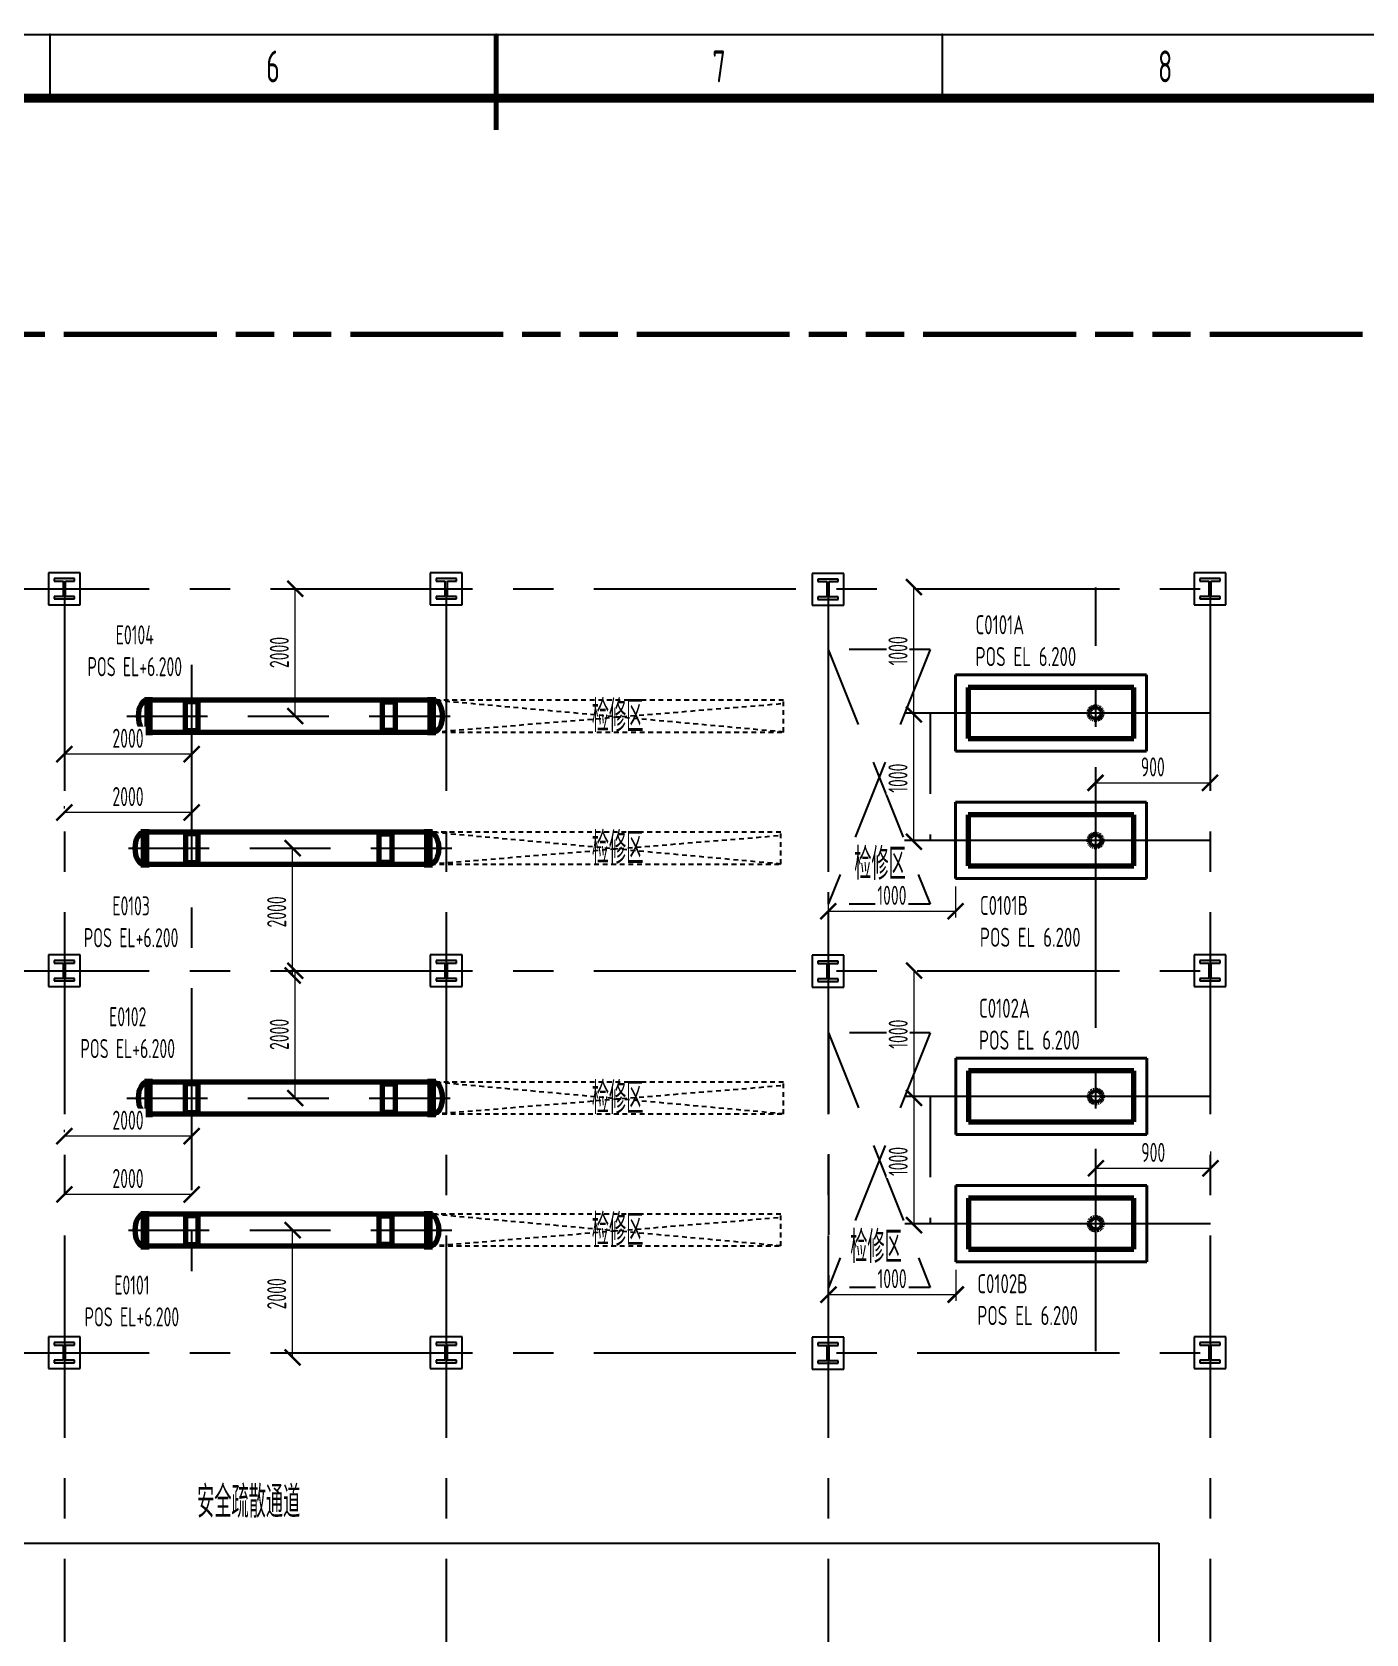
# Model space of a CAD drawing. Header units: millimetres. Extents: x 2250 to 7274, y 852 to 2251.
# Drawn here: x 3647 to 3856.6, y 1998.9 to 2250.6 of the extents above; entities that cross this region are included whole.
import ezdxf

# ---------------------------------------------------------------- set-up
doc = ezdxf.new("R2010")
doc.units = ezdxf.units.MM
for name, pattern in [('ACAD_ISO09W100', [45, 24, -3, 6, -3, 6, -3]), ('ACAD_ISO10W100', [18, 12, -3, 0, -3]), ('CENTER', [50.8, 31.75, -6.35, 6.35, -6.35]), ('CENTER2', [28.575, 19.05, -3.175, 3.175, -3.175]), ('DASHED', [19.05, 12.7, -6.35]), ('JIS_02_0.7', [1.35, 0.75, -0.6])]:
    doc.linetypes.add(name, pattern=pattern)
for name, color, linetype, lineweight in [('02-设备轮廓（不可见）', 4, 'JIS_02_0.7', 80), ('03-设备、管口中心线', 170, 'ACAD_ISO10W100', 25), ('05-图框与标题栏', 7, 'Continuous', 25), ('05-楼梯与安全疏散通道', 4, 'Continuous', 25), ('06-网格线、建筑轴线-细实线', 9, 'CENTER', 25), ('07-界区线-粗双点划线', 12, 'ACAD_ISO09W100', 80), ('10-工字钢', 5, 'Continuous', 25), ('11-检修区', 8, 'JIS_02_0.7', 25), ('12-建筑物轮廓', 5, 'Continuous', 25), ('13-文本', 7, 'Continuous', 25), ('13-标注', 7, 'Continuous', 15), ('14-文本', 7, 'Continuous', 25), ('5-中心线', 170, 'CENTER', 25), ('6-楼梯&逃生通道', 4, 'Continuous', 25), ('7-设备基础', 140, 'Continuous', 40), ('8-设备轮廓线', 1, 'Continuous', 80), ('9-文本', 7, 'Continuous', 15), ('9-检修区', 251, 'DASHED', 25)]:
    doc.layers.add(name, color=color, linetype=linetype, lineweight=lineweight)
doc.styles.add('5-gbcbig', font='gbenor.shx', dxfattribs={"width": 0.7, "height": 5, "bigfont": 'gbcbig.shx'})
doc.styles.add('卷心菜', font='gbenor.shx', dxfattribs={"width": 0.75, "bigfont": 'gbcbig.shx'})
doc.styles.add('国标英文+数字', font='gbenor.shx', dxfattribs={"width": 0.7, "height": 3})
doc.styles.add('图纸中的数字及字母', font='gbenor.shx', dxfattribs={"width": 0.7, "height": 3, "bigfont": 'gbcbig.shx'})
doc.dimstyles.new('runner', dxfattribs={"dimtxt": 3, "dimasz": 2.5, "dimexe": 1, "dimexo": 1, "dimgap": 1, "dimtad": 1, "dimdec": 0, "dimlfac": 50, "dimdsep": 46, "dimtxsty": '图纸中的数字及字母', "dimblk": 'ARCHTICK', "dimcen": 0, "dimclrd": 256, "dimclre": 256, "dimclrt": 256, "dimadec": 0, "dimazin": 0, "dimtfac": 1, "dimtdec": 0, "dimtmove": 0, "dimatfit": 0, "dimfxl": 0, "dimlwd": -1, "dimlwe": -1, "dimarcsym": 0})
doc.dimstyles.new('尺寸标注', dxfattribs={"dimtxt": 3, "dimasz": 2.5, "dimexe": 1, "dimexo": 1, "dimgap": 1, "dimtad": 1, "dimdec": 0, "dimlfac": 100, "dimdsep": 46, "dimtxsty": '图纸中的数字及字母', "dimblk": 'ARCHTICK', "dimcen": 0, "dimclrd": 256, "dimclre": 256, "dimclrt": 256, "dimadec": 0, "dimazin": 0, "dimtfac": 1, "dimtdec": 0, "dimtix": 1, "dimtmove": 0, "dimatfit": 0, "dimfxl": 0, "dimlwd": -1, "dimlwe": -1, "dimarcsym": 0})

# ---------------------------------------------------------------- blocks, each defined once
blk = doc.blocks.new('_ArchTick')
at = {"color": 0, "linetype": 'ByBlock', "const_width": 0.15}
blk.add_lwpolyline([(-0.5, -0.5), (0.5, 0.5)], dxfattribs=at)
blk = doc.blocks.new('*D154')
at = {"layer": '9-文本', "transparency": 16777216}
for p, q in [((3687.98, 2042.38), (3687.98, 2062.38)), ((3688.98, 2042.38), (3688.98, 2042.38))]:
    blk.add_line(p, q, dxfattribs=at)
at = {"layer": 'Defpoints', "color": 0, "transparency": 16777216}
for p in [(3687.98, 2062.38), (3687.98, 2062.38), (3687.98, 2042.38)]:
    blk.add_point(p, dxfattribs=at)
at = {"layer": '9-文本', "transparency": 16777216, "xscale": 2.5, "yscale": 2.5, "zscale": 2.5}
for p, rotation in [((3687.98, 2062.38), 90), ((3687.98, 2042.38), 270)]:
    blk.add_blockref('_ArchTick', p, dxfattribs=dict(at, rotation=rotation))
at = {"layer": '9-文本', "transparency": 16777216, "insert": (3685.48, 2052.38), "char_height": 3, "attachment_point": 5, "rotation": 90, "style": '图纸中的数字及字母', "bg_fill": 3, "box_fill_scale": 1.1, "bg_fill_color": 256, "bg_fill_true_color": 13158600, "bg_fill_transparency": 0}
blk.add_mtext('2000', dxfattribs=at)
blk = doc.blocks.new('*D155')
at = {"layer": '9-文本', "transparency": 16777216}
for p, q in [((3688.39, 2083.13), (3688.39, 2103.13)), ((3689.39, 2083.13), (3689.39, 2083.13))]:
    blk.add_line(p, q, dxfattribs=at)
at = {"layer": 'Defpoints', "color": 0, "transparency": 16777216}
for p in [(3688.39, 2103.13), (3688.39, 2103.13), (3688.39, 2083.13)]:
    blk.add_point(p, dxfattribs=at)
at = {"layer": '9-文本', "transparency": 16777216, "xscale": 2.5, "yscale": 2.5, "zscale": 2.5}
for p, rotation in [((3688.39, 2103.13), 90), ((3688.39, 2083.13), 270)]:
    blk.add_blockref('_ArchTick', p, dxfattribs=dict(at, rotation=rotation))
at = {"layer": '9-文本', "transparency": 16777216, "insert": (3685.89, 2093.13), "char_height": 3, "attachment_point": 5, "rotation": 90, "style": '图纸中的数字及字母', "bg_fill": 3, "box_fill_scale": 1.1, "bg_fill_color": 256, "bg_fill_true_color": 13158600, "bg_fill_transparency": 0}
blk.add_mtext('2000', dxfattribs=at)
blk = doc.blocks.new('*D156')
at = {"layer": '9-文本', "transparency": 16777216}
for p, q in [((3652.12, 2077.77), (3652.12, 2078.15)), ((3672.12, 2077.15), (3652.12, 2077.15))]:
    blk.add_line(p, q, dxfattribs=at)
at = {"layer": 'Defpoints', "color": 0, "transparency": 16777216}
for p in [(3652.12, 2077.15), (3652.12, 2076.77), (3672.12, 2077.15)]:
    blk.add_point(p, dxfattribs=at)
at = {"layer": '9-文本', "transparency": 16777216, "xscale": 2.5, "yscale": 2.5, "zscale": 2.5, "rotation": 180}
blk.add_blockref('_ArchTick', (3652.12, 2077.15), dxfattribs=at)
at = {"layer": '9-文本', "transparency": 16777216, "xscale": 2.5, "yscale": 2.5, "zscale": 2.5}
blk.add_blockref('_ArchTick', (3672.12, 2077.15), dxfattribs=at)
at = {"layer": '9-文本', "transparency": 16777216, "insert": (3662.12, 2079.65), "char_height": 3, "attachment_point": 5, "style": '图纸中的数字及字母', "bg_fill": 3, "box_fill_scale": 1.1, "bg_fill_color": 256, "bg_fill_true_color": 13158600, "bg_fill_transparency": 0}
blk.add_mtext('2000', dxfattribs=at)
blk = doc.blocks.new('*D157')
at = {"layer": '9-文本', "transparency": 16777216}
for p, q in [((3652.12, 2068.61), (3652.12, 2068.99)), ((3672.12, 2067.99), (3652.12, 2067.99))]:
    blk.add_line(p, q, dxfattribs=at)
at = {"layer": 'Defpoints', "color": 0, "transparency": 16777216}
for p in [(3652.12, 2067.99), (3652.12, 2067.61), (3672.12, 2067.99)]:
    blk.add_point(p, dxfattribs=at)
at = {"layer": '9-文本', "transparency": 16777216, "xscale": 2.5, "yscale": 2.5, "zscale": 2.5, "rotation": 180}
blk.add_blockref('_ArchTick', (3652.12, 2067.99), dxfattribs=at)
at = {"layer": '9-文本', "transparency": 16777216, "xscale": 2.5, "yscale": 2.5, "zscale": 2.5}
blk.add_blockref('_ArchTick', (3672.12, 2067.99), dxfattribs=at)
at = {"layer": '9-文本', "transparency": 16777216, "insert": (3662.12, 2070.49), "char_height": 3, "attachment_point": 5, "style": '图纸中的数字及字母', "bg_fill": 3, "box_fill_scale": 1.1, "bg_fill_color": 256, "bg_fill_true_color": 13158600, "bg_fill_transparency": 0}
blk.add_mtext('2000', dxfattribs=at)
blk = doc.blocks.new('*D161')
at = {"layer": '9-文本', "transparency": 16777216}
for p, q in [((3687.98, 2102.38), (3687.98, 2122.38)), ((3688.98, 2102.38), (3688.98, 2102.38))]:
    blk.add_line(p, q, dxfattribs=at)
at = {"layer": 'Defpoints', "color": 0, "transparency": 16777216}
for p in [(3687.98, 2122.38), (3687.98, 2122.38), (3687.98, 2102.38)]:
    blk.add_point(p, dxfattribs=at)
at = {"layer": '9-文本', "transparency": 16777216, "xscale": 2.5, "yscale": 2.5, "zscale": 2.5}
for p, rotation in [((3687.98, 2122.38), 90), ((3687.98, 2102.38), 270)]:
    blk.add_blockref('_ArchTick', p, dxfattribs=dict(at, rotation=rotation))
at = {"layer": '9-文本', "transparency": 16777216, "insert": (3685.48, 2112.38), "char_height": 3, "attachment_point": 5, "rotation": 90, "style": '图纸中的数字及字母', "bg_fill": 3, "box_fill_scale": 1.1, "bg_fill_color": 256, "bg_fill_true_color": 13158600, "bg_fill_transparency": 0}
blk.add_mtext('2000', dxfattribs=at)
blk = doc.blocks.new('*D158')
at = {"layer": '9-文本', "transparency": 16777216}
for p, q in [((3688.39, 2143.13), (3688.39, 2163.13)), ((3689.39, 2143.13), (3689.39, 2143.13))]:
    blk.add_line(p, q, dxfattribs=at)
at = {"layer": 'Defpoints', "color": 0, "transparency": 16777216}
for p in [(3688.39, 2163.13), (3688.39, 2163.13), (3688.39, 2143.13)]:
    blk.add_point(p, dxfattribs=at)
at = {"layer": '9-文本', "transparency": 16777216, "xscale": 2.5, "yscale": 2.5, "zscale": 2.5}
for p, rotation in [((3688.39, 2163.13), 90), ((3688.39, 2143.13), 270)]:
    blk.add_blockref('_ArchTick', p, dxfattribs=dict(at, rotation=rotation))
at = {"layer": '9-文本', "transparency": 16777216, "insert": (3685.89, 2153.13), "char_height": 3, "attachment_point": 5, "rotation": 90, "style": '图纸中的数字及字母', "bg_fill": 3, "box_fill_scale": 1.1, "bg_fill_color": 256, "bg_fill_true_color": 13158600, "bg_fill_transparency": 0}
blk.add_mtext('2000', dxfattribs=at)
blk = doc.blocks.new('*D159')
at = {"layer": '9-文本', "transparency": 16777216}
for p, q in [((3652.12, 2137.77), (3652.12, 2138.15)), ((3672.12, 2137.15), (3652.12, 2137.15))]:
    blk.add_line(p, q, dxfattribs=at)
at = {"layer": 'Defpoints', "color": 0, "transparency": 16777216}
for p in [(3652.12, 2137.15), (3652.12, 2136.77), (3672.12, 2137.15)]:
    blk.add_point(p, dxfattribs=at)
at = {"layer": '9-文本', "transparency": 16777216, "xscale": 2.5, "yscale": 2.5, "zscale": 2.5, "rotation": 180}
blk.add_blockref('_ArchTick', (3652.12, 2137.15), dxfattribs=at)
at = {"layer": '9-文本', "transparency": 16777216, "xscale": 2.5, "yscale": 2.5, "zscale": 2.5}
blk.add_blockref('_ArchTick', (3672.12, 2137.15), dxfattribs=at)
at = {"layer": '9-文本', "transparency": 16777216, "insert": (3662.12, 2139.65), "char_height": 3, "attachment_point": 5, "style": '图纸中的数字及字母', "bg_fill": 3, "box_fill_scale": 1.1, "bg_fill_color": 256, "bg_fill_true_color": 13158600, "bg_fill_transparency": 0}
blk.add_mtext('2000', dxfattribs=at)
blk = doc.blocks.new('*D160')
at = {"layer": '9-文本', "transparency": 16777216}
for p, q in [((3652.12, 2128.61), (3652.12, 2128.99)), ((3672.12, 2127.99), (3652.12, 2127.99))]:
    blk.add_line(p, q, dxfattribs=at)
at = {"layer": 'Defpoints', "color": 0, "transparency": 16777216}
for p in [(3652.12, 2127.99), (3652.12, 2127.61), (3672.12, 2127.99)]:
    blk.add_point(p, dxfattribs=at)
at = {"layer": '9-文本', "transparency": 16777216, "xscale": 2.5, "yscale": 2.5, "zscale": 2.5, "rotation": 180}
blk.add_blockref('_ArchTick', (3652.12, 2127.99), dxfattribs=at)
at = {"layer": '9-文本', "transparency": 16777216, "xscale": 2.5, "yscale": 2.5, "zscale": 2.5}
blk.add_blockref('_ArchTick', (3672.12, 2127.99), dxfattribs=at)
at = {"layer": '9-文本', "transparency": 16777216, "insert": (3662.12, 2130.49), "char_height": 3, "attachment_point": 5, "style": '图纸中的数字及字母', "bg_fill": 3, "box_fill_scale": 1.1, "bg_fill_color": 256, "bg_fill_true_color": 13158600, "bg_fill_transparency": 0}
blk.add_mtext('2000', dxfattribs=at)
blk = doc.blocks.new('*D172')
at = {"layer": '13-标注', "transparency": 16777216}
for p, q in [((3814.19, 2074.36), (3814.19, 2071.1)), ((3832.19, 2074.73), (3832.19, 2071.1)), ((3814.19, 2072.1), (3832.19, 2072.1))]:
    blk.add_line(p, q, dxfattribs=at)
at = {"layer": 'Defpoints', "color": 0, "transparency": 16777216}
for p in [(3814.19, 2075.36), (3832.19, 2075.73), (3832.19, 2072.1)]:
    blk.add_point(p, dxfattribs=at)
at = {"layer": '13-标注', "transparency": 16777216, "xscale": 2.5, "yscale": 2.5, "zscale": 2.5, "rotation": 180}
blk.add_blockref('_ArchTick', (3814.19, 2072.1), dxfattribs=at)
at = {"layer": '13-标注', "transparency": 16777216, "xscale": 2.5, "yscale": 2.5, "zscale": 2.5}
blk.add_blockref('_ArchTick', (3832.19, 2072.1), dxfattribs=at)
at = {"layer": '13-标注', "transparency": 16777216, "insert": (3823.19, 2074.6), "char_height": 3, "attachment_point": 5, "style": '图纸中的数字及字母', "bg_fill": 3, "box_fill_scale": 1.1, "bg_fill_color": 256, "bg_fill_true_color": 13158600, "bg_fill_transparency": 0}
blk.add_mtext('900', dxfattribs=at)
blk = doc.blocks.new('*D173')
at = {"layer": '13-标注', "transparency": 16777216}
blk.add_line((3785.62, 2063.17), (3785.62, 2083.17), dxfattribs=at)
at = {"layer": 'Defpoints', "color": 0, "transparency": 16777216}
for p in [(3785.62, 2083.17), (3785.62, 2083.17), (3785.62, 2063.17)]:
    blk.add_point(p, dxfattribs=at)
at = {"layer": '13-标注', "transparency": 16777216, "xscale": 2.5, "yscale": 2.5, "zscale": 2.5}
for p, rotation in [((3785.62, 2083.17), 90), ((3785.62, 2063.17), 270)]:
    blk.add_blockref('_ArchTick', p, dxfattribs=dict(at, rotation=rotation))
at = {"layer": '13-标注', "transparency": 16777216, "insert": (3783.12, 2073.17), "char_height": 3, "attachment_point": 5, "rotation": 90, "style": '图纸中的数字及字母', "bg_fill": 3, "box_fill_scale": 1.1, "bg_fill_color": 256, "bg_fill_true_color": 13158600, "bg_fill_transparency": 0}
blk.add_mtext('1000', dxfattribs=at)
blk = doc.blocks.new('*D174')
at = {"layer": '13-标注', "transparency": 16777216}
blk.add_line((3785.62, 2083.17), (3785.62, 2103.17), dxfattribs=at)
at = {"layer": 'Defpoints', "color": 0, "transparency": 16777216}
for p in [(3785.62, 2103.17), (3785.62, 2103.17), (3785.62, 2083.17)]:
    blk.add_point(p, dxfattribs=at)
at = {"layer": '13-标注', "transparency": 16777216, "xscale": 2.5, "yscale": 2.5, "zscale": 2.5}
for p, rotation in [((3785.62, 2103.17), 90), ((3785.62, 2083.17), 270)]:
    blk.add_blockref('_ArchTick', p, dxfattribs=dict(at, rotation=rotation))
at = {"layer": '13-标注', "transparency": 16777216, "insert": (3783.12, 2093.17), "char_height": 3, "attachment_point": 5, "rotation": 90, "style": '图纸中的数字及字母', "bg_fill": 3, "box_fill_scale": 1.1, "bg_fill_color": 256, "bg_fill_true_color": 13158600, "bg_fill_transparency": 0}
blk.add_mtext('1000', dxfattribs=at)
blk = doc.blocks.new('*D175')
at = {"layer": '13-标注', "transparency": 16777216}
for p, q in [((3792.17, 2056.17), (3792.17, 2051.26)), ((3772.17, 2055.28), (3772.17, 2051.26)), ((3772.17, 2052.26), (3792.17, 2052.26))]:
    blk.add_line(p, q, dxfattribs=at)
at = {"layer": 'Defpoints', "color": 0, "transparency": 16777216}
for p in [(3772.17, 2056.28), (3792.17, 2057.17), (3792.17, 2052.26)]:
    blk.add_point(p, dxfattribs=at)
at = {"layer": '13-标注', "transparency": 16777216, "xscale": 2.5, "yscale": 2.5, "zscale": 2.5, "rotation": 180}
blk.add_blockref('_ArchTick', (3772.17, 2052.26), dxfattribs=at)
at = {"layer": '13-标注', "transparency": 16777216, "xscale": 2.5, "yscale": 2.5, "zscale": 2.5}
blk.add_blockref('_ArchTick', (3792.17, 2052.26), dxfattribs=at)
at = {"layer": '13-标注', "transparency": 16777216, "insert": (3782.17, 2054.76), "char_height": 3, "attachment_point": 5, "style": '图纸中的数字及字母', "bg_fill": 3, "box_fill_scale": 1.1, "bg_fill_color": 256, "bg_fill_true_color": 13158600, "bg_fill_transparency": 0}
blk.add_mtext('1000', dxfattribs=at)
blk = doc.blocks.new('*D176')
at = {"layer": '13-标注', "transparency": 16777216}
for p, q in [((3814.12, 2134.91), (3814.12, 2131.65)), ((3832.12, 2135.27), (3832.12, 2131.65)), ((3814.12, 2132.65), (3832.12, 2132.65))]:
    blk.add_line(p, q, dxfattribs=at)
at = {"layer": 'Defpoints', "color": 0, "transparency": 16777216}
for p in [(3814.12, 2135.91), (3832.12, 2136.27), (3832.12, 2132.65)]:
    blk.add_point(p, dxfattribs=at)
at = {"layer": '13-标注', "transparency": 16777216, "xscale": 2.5, "yscale": 2.5, "zscale": 2.5, "rotation": 180}
blk.add_blockref('_ArchTick', (3814.12, 2132.65), dxfattribs=at)
at = {"layer": '13-标注', "transparency": 16777216, "xscale": 2.5, "yscale": 2.5, "zscale": 2.5}
blk.add_blockref('_ArchTick', (3832.12, 2132.65), dxfattribs=at)
at = {"layer": '13-标注', "transparency": 16777216, "insert": (3823.12, 2135.15), "char_height": 3, "attachment_point": 5, "style": '图纸中的数字及字母', "bg_fill": 3, "box_fill_scale": 1.1, "bg_fill_color": 256, "bg_fill_true_color": 13158600, "bg_fill_transparency": 0}
blk.add_mtext('900', dxfattribs=at)
blk = doc.blocks.new('*D177')
at = {"layer": '13-标注', "transparency": 16777216}
blk.add_line((3785.59, 2123.39), (3785.59, 2143.39), dxfattribs=at)
at = {"layer": 'Defpoints', "color": 0, "transparency": 16777216}
for p in [(3785.59, 2143.39), (3785.59, 2143.39), (3785.59, 2123.39)]:
    blk.add_point(p, dxfattribs=at)
at = {"layer": '13-标注', "transparency": 16777216, "xscale": 2.5, "yscale": 2.5, "zscale": 2.5}
for p, rotation in [((3785.59, 2143.39), 90), ((3785.59, 2123.39), 270)]:
    blk.add_blockref('_ArchTick', p, dxfattribs=dict(at, rotation=rotation))
at = {"layer": '13-标注', "transparency": 16777216, "insert": (3783.09, 2133.39), "char_height": 3, "attachment_point": 5, "rotation": 90, "style": '图纸中的数字及字母', "bg_fill": 3, "box_fill_scale": 1.1, "bg_fill_color": 256, "bg_fill_true_color": 13158600, "bg_fill_transparency": 0}
blk.add_mtext('1000', dxfattribs=at)
blk = doc.blocks.new('*D178')
at = {"layer": '13-标注', "transparency": 16777216}
blk.add_line((3785.59, 2143.39), (3785.59, 2163.39), dxfattribs=at)
at = {"layer": 'Defpoints', "color": 0, "transparency": 16777216}
for p in [(3785.59, 2163.39), (3785.59, 2163.39), (3785.59, 2143.39)]:
    blk.add_point(p, dxfattribs=at)
at = {"layer": '13-标注', "transparency": 16777216, "xscale": 2.5, "yscale": 2.5, "zscale": 2.5}
for p, rotation in [((3785.59, 2163.39), 90), ((3785.59, 2143.39), 270)]:
    blk.add_blockref('_ArchTick', p, dxfattribs=dict(at, rotation=rotation))
at = {"layer": '13-标注', "transparency": 16777216, "insert": (3783.09, 2153.39), "char_height": 3, "attachment_point": 5, "rotation": 90, "style": '图纸中的数字及字母', "bg_fill": 3, "box_fill_scale": 1.1, "bg_fill_color": 256, "bg_fill_true_color": 13158600, "bg_fill_transparency": 0}
blk.add_mtext('1000', dxfattribs=at)
blk = doc.blocks.new('*D179')
at = {"layer": '13-标注', "transparency": 16777216}
for p, q in [((3772.14, 2115.5), (3772.14, 2111.48)), ((3792.14, 2116.39), (3792.14, 2111.48)), ((3772.14, 2112.48), (3792.14, 2112.48))]:
    blk.add_line(p, q, dxfattribs=at)
at = {"layer": 'Defpoints', "color": 0, "transparency": 16777216}
for p in [(3772.14, 2116.5), (3792.14, 2117.39), (3792.14, 2112.48)]:
    blk.add_point(p, dxfattribs=at)
at = {"layer": '13-标注', "transparency": 16777216, "xscale": 2.5, "yscale": 2.5, "zscale": 2.5, "rotation": 180}
blk.add_blockref('_ArchTick', (3772.14, 2112.48), dxfattribs=at)
at = {"layer": '13-标注', "transparency": 16777216, "xscale": 2.5, "yscale": 2.5, "zscale": 2.5}
blk.add_blockref('_ArchTick', (3792.14, 2112.48), dxfattribs=at)
at = {"layer": '13-标注', "transparency": 16777216, "insert": (3782.14, 2114.98), "char_height": 3, "attachment_point": 5, "style": '图纸中的数字及字母', "bg_fill": 3, "box_fill_scale": 1.1, "bg_fill_color": 256, "bg_fill_true_color": 13158600, "bg_fill_transparency": 0}
blk.add_mtext('1000', dxfattribs=at)

msp = doc.modelspace()

# ---------------------------------------------------------------- hatches: boundary and pattern name
at = {"layer": '12-建筑物轮廓'}
for points in [[(3652.316, 2164.33), (3653.716, 2164.33), (3653.716, 2164.73), (3650.516, 2164.73), (3650.516, 2164.33), (3651.916, 2164.33), (3651.916, 2161.93), (3650.516, 2161.93), (3650.516, 2161.53), (3653.716, 2161.53), (3653.716, 2161.93), (3652.316, 2161.93)], [(3712.316, 2164.33), (3713.716, 2164.33), (3713.716, 2164.73), (3710.516, 2164.73), (3710.516, 2164.33), (3711.916, 2164.33), (3711.916, 2161.93), (3710.516, 2161.93), (3710.516, 2161.53), (3713.716, 2161.53), (3713.716, 2161.93), (3712.316, 2161.93)], [(3772.291, 2164.261), (3773.691, 2164.261), (3773.691, 2164.661), (3770.491, 2164.661), (3770.491, 2164.261), (3771.891, 2164.261), (3771.891, 2161.861), (3770.491, 2161.861), (3770.491, 2161.461), (3773.691, 2161.461), (3773.691, 2161.861), (3772.291, 2161.861)], [(3832.316, 2164.33), (3833.716, 2164.33), (3833.716, 2164.73), (3830.516, 2164.73), (3830.516, 2164.33), (3831.916, 2164.33), (3831.916, 2161.93), (3830.516, 2161.93), (3830.516, 2161.53), (3833.716, 2161.53), (3833.716, 2161.93), (3832.316, 2161.93)], [(3652.317, 2104.33), (3653.717, 2104.33), (3653.717, 2104.73), (3650.517, 2104.73), (3650.517, 2104.33), (3651.917, 2104.33), (3651.917, 2101.93), (3650.517, 2101.93), (3650.517, 2101.53), (3653.717, 2101.53), (3653.717, 2101.93), (3652.317, 2101.93)], [(3712.317, 2104.33), (3713.717, 2104.33), (3713.717, 2104.73), (3710.517, 2104.73), (3710.517, 2104.33), (3711.917, 2104.33), (3711.917, 2101.93), (3710.517, 2101.93), (3710.517, 2101.53), (3713.717, 2101.53), (3713.717, 2101.93), (3712.317, 2101.93)], [(3772.292, 2104.261), (3773.692, 2104.261), (3773.692, 2104.661), (3770.492, 2104.661), (3770.492, 2104.261), (3771.892, 2104.261), (3771.892, 2101.861), (3770.492, 2101.861), (3770.492, 2101.461), (3773.692, 2101.461), (3773.692, 2101.861), (3772.292, 2101.861)], [(3832.317, 2104.33), (3833.717, 2104.33), (3833.717, 2104.73), (3830.517, 2104.73), (3830.517, 2104.33), (3831.917, 2104.33), (3831.917, 2101.93), (3830.517, 2101.93), (3830.517, 2101.53), (3833.717, 2101.53), (3833.717, 2101.93), (3832.317, 2101.93)], [(3652.317, 2044.33), (3653.717, 2044.33), (3653.717, 2044.73), (3650.517, 2044.73), (3650.517, 2044.33), (3651.917, 2044.33), (3651.917, 2041.93), (3650.517, 2041.93), (3650.517, 2041.53), (3653.717, 2041.53), (3653.717, 2041.93), (3652.317, 2041.93)], [(3712.317, 2044.33), (3713.717, 2044.33), (3713.717, 2044.73), (3710.517, 2044.73), (3710.517, 2044.33), (3711.917, 2044.33), (3711.917, 2041.93), (3710.517, 2041.93), (3710.517, 2041.53), (3713.717, 2041.53), (3713.717, 2041.93), (3712.317, 2041.93)], [(3772.292, 2044.261), (3773.692, 2044.261), (3773.692, 2044.661), (3770.492, 2044.661), (3770.492, 2044.261), (3771.892, 2044.261), (3771.892, 2041.861), (3770.492, 2041.861), (3770.492, 2041.461), (3773.692, 2041.461), (3773.692, 2041.861), (3772.292, 2041.861)], [(3832.317, 2044.33), (3833.717, 2044.33), (3833.717, 2044.73), (3830.517, 2044.73), (3830.517, 2044.33), (3831.917, 2044.33), (3831.917, 2041.93), (3830.517, 2041.93), (3830.517, 2041.53), (3833.717, 2041.53), (3833.717, 2041.93), (3832.317, 2041.93)]]:
    msp.add_hatch(color=1, dxfattribs=at).paths.add_polyline_path(points)

# ---------------------------------------------------------------- linework, layer by layer
at = {"layer": '02-设备轮廓（不可见）', "linetype": 'ByBlock'}
for p, q in [((3671.117, 2145.38), (3671.117, 2140.88)), ((3673.117, 2145.38), (3671.117, 2145.38)), ((3673.117, 2140.88), (3673.117, 2145.38)), ((3702.117, 2140.88), (3702.117, 2145.38)), ((3702.117, 2145.38), (3704.117, 2145.38)), ((3704.117, 2145.38), (3704.117, 2140.88)), ((3671.117, 2140.88), (3673.117, 2140.88)), ((3704.117, 2140.88), (3702.117, 2140.88)), ((3671.127, 2124.649), (3671.127, 2120.149)), ((3673.127, 2124.649), (3671.127, 2124.649)), ((3673.127, 2120.149), (3673.127, 2124.649)), ((3701.571, 2120.116), (3701.571, 2124.616)), ((3701.571, 2124.616), (3703.571, 2124.616)), ((3703.571, 2124.616), (3703.571, 2120.116)), ((3671.127, 2120.149), (3673.127, 2120.149)), ((3703.571, 2120.116), (3701.571, 2120.116)), ((3671.117, 2085.38), (3671.117, 2080.88)), ((3673.117, 2085.38), (3671.117, 2085.38)), ((3673.117, 2080.88), (3673.117, 2085.38)), ((3702.117, 2080.88), (3702.117, 2085.38)), ((3702.117, 2085.38), (3704.117, 2085.38)), ((3704.117, 2085.38), (3704.117, 2080.88)), ((3671.117, 2080.88), (3673.117, 2080.88)), ((3704.117, 2080.88), (3702.117, 2080.88)), ((3671.127, 2064.649), (3671.127, 2060.149)), ((3673.127, 2064.649), (3671.127, 2064.649)), ((3673.127, 2060.149), (3673.127, 2064.649)), ((3701.571, 2060.116), (3701.571, 2064.616)), ((3701.571, 2064.616), (3703.571, 2064.616)), ((3703.571, 2064.616), (3703.571, 2060.116)), ((3671.127, 2060.149), (3673.127, 2060.149)), ((3703.571, 2060.116), (3701.571, 2060.116))]:
    msp.add_line(p, q, dxfattribs=at)
at = {"layer": '03-设备、管口中心线'}
for p, q in [((3662.642, 2122.371), (3662.642, 2122.371)), ((3662.642, 2062.371), (3662.642, 2062.371))]:
    msp.add_line(p, q, dxfattribs=at)
at = {"layer": '05-图框与标题栏'}
for p, q in [((3299.443, 2250.196), (4140.443, 2250.196)), ((3649.86, 2250.196), (3649.86, 2240.196)), ((3790.026, 2250.196), (3790.026, 2240.196))]:
    msp.add_line(p, q, dxfattribs=at)
at = {"layer": '05-图框与标题栏', "const_width": 0.8}
msp.add_lwpolyline([(3719.943, 2250.196), (3719.943, 2235.196)], dxfattribs=at)
at = {"layer": '05-图框与标题栏', "const_width": 1.4}
msp.add_lwpolyline([(3324.443, 2240.196), (3324.443, 1666.196), (4130.443, 1666.196), (4130.443, 2240.196)], close=True, dxfattribs=at)
at = {"layer": '05-图框与标题栏'}
for p in [(3649.86, 2250.196), (3649.86, 2250.196), (3649.86, 2250.196), (3719.943, 2250.196), (3719.943, 2250.196), (3719.943, 2250.196), (3790.026, 2250.196), (3790.026, 2250.196), (3790.026, 2250.196)]:
    msp.add_point(p, dxfattribs=at)
at = {"layer": '05-楼梯与安全疏散通道'}
for p, q in [((3540.166, 2013.208), (3824.093, 2013.208)), ((3824.093, 2013.208), (3824.093, 1880.912))]:
    msp.add_line(p, q, dxfattribs=at)
at = {"layer": '06-网格线、建筑轴线-细实线', "linetype": 'CENTER'}
for p, q in [((3532.116, 2163.13), (3832.116, 2163.13)), ((3652.117, 2163.13), (3652.117, 1860.63)), ((3712.117, 2163.13), (3712.117, 1860.63)), ((3832.116, 2163.13), (3832.117, 1860.63)), ((3532.117, 2103.13), (3832.117, 2103.13)), ((3532.117, 2043.13), (3832.117, 2043.13))]:
    msp.add_line(p, q, dxfattribs=at)
at = {"layer": '06-网格线、建筑轴线-细实线'}
msp.add_line((3772.099, 2163.13), (3772.099, 1860.604), dxfattribs=at)
at = {"layer": '07-界区线-粗双点划线'}
msp.add_line((3472.064, 2203.13), (3922.064, 2203.13), dxfattribs=at)
at = {"layer": '10-工字钢'}
for p, q in [((3649.616, 2165.63), (3649.616, 2160.63)), ((3654.616, 2165.63), (3649.616, 2165.63)), ((3650.516, 2164.73), (3650.516, 2164.33)), ((3653.716, 2164.73), (3650.516, 2164.73)), ((3650.516, 2164.33), (3651.916, 2164.33)), ((3651.916, 2164.33), (3651.916, 2161.93)), ((3652.316, 2161.93), (3652.316, 2164.33)), ((3652.316, 2164.33), (3653.716, 2164.33)), ((3653.716, 2164.33), (3653.716, 2164.73)), ((3654.616, 2160.63), (3654.616, 2165.63)), ((3709.616, 2165.63), (3709.616, 2160.63)), ((3714.616, 2165.63), (3709.616, 2165.63)), ((3710.516, 2164.73), (3710.516, 2164.33)), ((3713.716, 2164.73), (3710.516, 2164.73)), ((3710.516, 2164.33), (3711.916, 2164.33)), ((3711.916, 2164.33), (3711.916, 2161.93)), ((3712.316, 2161.93), (3712.316, 2164.33)), ((3712.316, 2164.33), (3713.716, 2164.33)), ((3713.716, 2164.33), (3713.716, 2164.73)), ((3714.616, 2160.63), (3714.616, 2165.63)), ((3769.591, 2165.561), (3769.591, 2160.561)), ((3774.591, 2165.561), (3769.591, 2165.561)), ((3770.491, 2164.661), (3770.491, 2164.261)), ((3773.691, 2164.661), (3770.491, 2164.661)), ((3770.491, 2164.261), (3771.891, 2164.261)), ((3771.891, 2164.261), (3771.891, 2161.861)), ((3772.291, 2161.861), (3772.291, 2164.261)), ((3772.291, 2164.261), (3773.691, 2164.261)), ((3773.691, 2164.261), (3773.691, 2164.661)), ((3774.591, 2160.561), (3774.591, 2165.561)), ((3829.616, 2165.63), (3829.616, 2160.63)), ((3834.616, 2165.63), (3829.616, 2165.63)), ((3830.516, 2164.73), (3830.516, 2164.33)), ((3833.716, 2164.73), (3830.516, 2164.73)), ((3830.516, 2164.33), (3831.916, 2164.33)), ((3831.916, 2164.33), (3831.916, 2161.93)), ((3832.316, 2161.93), (3832.316, 2164.33)), ((3832.316, 2164.33), (3833.716, 2164.33)), ((3833.716, 2164.33), (3833.716, 2164.73)), ((3834.616, 2160.63), (3834.616, 2165.63)), ((3651.916, 2161.93), (3650.516, 2161.93)), ((3650.516, 2161.93), (3650.516, 2161.53)), ((3653.716, 2161.93), (3652.316, 2161.93)), ((3653.716, 2161.53), (3653.716, 2161.93)), ((3711.916, 2161.93), (3710.516, 2161.93)), ((3710.516, 2161.93), (3710.516, 2161.53)), ((3713.716, 2161.93), (3712.316, 2161.93)), ((3713.716, 2161.53), (3713.716, 2161.93)), ((3771.891, 2161.861), (3770.491, 2161.861)), ((3770.491, 2161.861), (3770.491, 2161.461)), ((3773.691, 2161.861), (3772.291, 2161.861)), ((3773.691, 2161.461), (3773.691, 2161.861)), ((3831.916, 2161.93), (3830.516, 2161.93)), ((3830.516, 2161.93), (3830.516, 2161.53)), ((3833.716, 2161.93), (3832.316, 2161.93)), ((3833.716, 2161.53), (3833.716, 2161.93)), ((3649.616, 2160.63), (3654.616, 2160.63)), ((3650.516, 2161.53), (3653.716, 2161.53)), ((3709.616, 2160.63), (3714.616, 2160.63)), ((3710.516, 2161.53), (3713.716, 2161.53)), ((3769.591, 2160.561), (3774.591, 2160.561)), ((3770.491, 2161.461), (3773.691, 2161.461)), ((3829.616, 2160.63), (3834.616, 2160.63)), ((3830.516, 2161.53), (3833.716, 2161.53)), ((3649.617, 2105.63), (3649.617, 2100.63)), ((3654.617, 2105.63), (3649.617, 2105.63)), ((3650.517, 2104.73), (3650.517, 2104.33)), ((3653.717, 2104.73), (3650.517, 2104.73)), ((3650.517, 2104.33), (3651.917, 2104.33)), ((3651.917, 2104.33), (3651.917, 2101.93)), ((3652.317, 2101.93), (3652.317, 2104.33)), ((3652.317, 2104.33), (3653.717, 2104.33)), ((3653.717, 2104.33), (3653.717, 2104.73)), ((3654.617, 2100.63), (3654.617, 2105.63)), ((3709.617, 2105.63), (3709.617, 2100.63)), ((3714.617, 2105.63), (3709.617, 2105.63)), ((3710.517, 2104.73), (3710.517, 2104.33)), ((3713.717, 2104.73), (3710.517, 2104.73)), ((3710.517, 2104.33), (3711.917, 2104.33)), ((3711.917, 2104.33), (3711.917, 2101.93)), ((3712.317, 2101.93), (3712.317, 2104.33)), ((3712.317, 2104.33), (3713.717, 2104.33)), ((3713.717, 2104.33), (3713.717, 2104.73)), ((3714.617, 2100.63), (3714.617, 2105.63)), ((3769.592, 2105.561), (3769.592, 2100.561)), ((3774.592, 2105.561), (3769.592, 2105.561)), ((3770.492, 2104.661), (3770.492, 2104.261)), ((3773.692, 2104.661), (3770.492, 2104.661)), ((3770.492, 2104.261), (3771.892, 2104.261)), ((3771.892, 2104.261), (3771.892, 2101.861)), ((3772.292, 2101.861), (3772.292, 2104.261)), ((3772.292, 2104.261), (3773.692, 2104.261)), ((3773.692, 2104.261), (3773.692, 2104.661)), ((3774.592, 2100.561), (3774.592, 2105.561)), ((3829.617, 2105.63), (3829.617, 2100.63)), ((3834.617, 2105.63), (3829.617, 2105.63)), ((3830.517, 2104.73), (3830.517, 2104.33)), ((3833.717, 2104.73), (3830.517, 2104.73)), ((3830.517, 2104.33), (3831.917, 2104.33)), ((3831.917, 2104.33), (3831.917, 2101.93)), ((3832.317, 2101.93), (3832.317, 2104.33)), ((3832.317, 2104.33), (3833.717, 2104.33)), ((3833.717, 2104.33), (3833.717, 2104.73)), ((3834.617, 2100.63), (3834.617, 2105.63)), ((3651.917, 2101.93), (3650.517, 2101.93)), ((3650.517, 2101.93), (3650.517, 2101.53)), ((3650.517, 2101.53), (3653.717, 2101.53)), ((3653.717, 2101.93), (3652.317, 2101.93)), ((3653.717, 2101.53), (3653.717, 2101.93)), ((3711.917, 2101.93), (3710.517, 2101.93)), ((3710.517, 2101.93), (3710.517, 2101.53)), ((3710.517, 2101.53), (3713.717, 2101.53)), ((3713.717, 2101.93), (3712.317, 2101.93)), ((3713.717, 2101.53), (3713.717, 2101.93)), ((3771.892, 2101.861), (3770.492, 2101.861)), ((3770.492, 2101.861), (3770.492, 2101.461)), ((3770.492, 2101.461), (3773.692, 2101.461)), ((3773.692, 2101.861), (3772.292, 2101.861)), ((3773.692, 2101.461), (3773.692, 2101.861)), ((3831.917, 2101.93), (3830.517, 2101.93)), ((3830.517, 2101.93), (3830.517, 2101.53)), ((3830.517, 2101.53), (3833.717, 2101.53)), ((3833.717, 2101.93), (3832.317, 2101.93)), ((3833.717, 2101.53), (3833.717, 2101.93)), ((3649.617, 2100.63), (3654.617, 2100.63)), ((3709.617, 2100.63), (3714.617, 2100.63)), ((3769.592, 2100.561), (3774.592, 2100.561)), ((3829.617, 2100.63), (3834.617, 2100.63)), ((3649.617, 2045.63), (3649.617, 2040.63)), ((3654.617, 2045.63), (3649.617, 2045.63)), ((3650.517, 2044.73), (3650.517, 2044.33)), ((3653.717, 2044.73), (3650.517, 2044.73)), ((3650.517, 2044.33), (3651.917, 2044.33)), ((3651.917, 2044.33), (3651.917, 2041.93)), ((3652.317, 2041.93), (3652.317, 2044.33)), ((3652.317, 2044.33), (3653.717, 2044.33)), ((3653.717, 2044.33), (3653.717, 2044.73)), ((3654.617, 2040.63), (3654.617, 2045.63)), ((3709.617, 2045.63), (3709.617, 2040.63)), ((3714.617, 2045.63), (3709.617, 2045.63)), ((3710.517, 2044.73), (3710.517, 2044.33)), ((3713.717, 2044.73), (3710.517, 2044.73)), ((3710.517, 2044.33), (3711.917, 2044.33)), ((3711.917, 2044.33), (3711.917, 2041.93)), ((3712.317, 2041.93), (3712.317, 2044.33)), ((3712.317, 2044.33), (3713.717, 2044.33)), ((3713.717, 2044.33), (3713.717, 2044.73)), ((3714.617, 2040.63), (3714.617, 2045.63)), ((3769.592, 2045.561), (3769.592, 2040.561)), ((3774.592, 2045.561), (3769.592, 2045.561)), ((3770.492, 2044.661), (3770.492, 2044.261)), ((3773.692, 2044.661), (3770.492, 2044.661)), ((3770.492, 2044.261), (3771.892, 2044.261)), ((3771.892, 2044.261), (3771.892, 2041.861)), ((3772.292, 2041.861), (3772.292, 2044.261)), ((3772.292, 2044.261), (3773.692, 2044.261)), ((3773.692, 2044.261), (3773.692, 2044.661)), ((3774.592, 2040.561), (3774.592, 2045.561)), ((3829.617, 2045.63), (3829.617, 2040.63)), ((3834.617, 2045.63), (3829.617, 2045.63)), ((3830.517, 2044.73), (3830.517, 2044.33)), ((3833.717, 2044.73), (3830.517, 2044.73)), ((3830.517, 2044.33), (3831.917, 2044.33)), ((3831.917, 2044.33), (3831.917, 2041.93)), ((3832.317, 2041.93), (3832.317, 2044.33)), ((3832.317, 2044.33), (3833.717, 2044.33)), ((3833.717, 2044.33), (3833.717, 2044.73)), ((3834.617, 2040.63), (3834.617, 2045.63)), ((3651.917, 2041.93), (3650.517, 2041.93)), ((3650.517, 2041.93), (3650.517, 2041.53)), ((3650.517, 2041.53), (3653.717, 2041.53)), ((3653.717, 2041.93), (3652.317, 2041.93)), ((3653.717, 2041.53), (3653.717, 2041.93)), ((3711.917, 2041.93), (3710.517, 2041.93)), ((3710.517, 2041.93), (3710.517, 2041.53)), ((3710.517, 2041.53), (3713.717, 2041.53)), ((3713.717, 2041.93), (3712.317, 2041.93)), ((3713.717, 2041.53), (3713.717, 2041.93)), ((3771.892, 2041.861), (3770.492, 2041.861)), ((3770.492, 2041.861), (3770.492, 2041.461)), ((3770.492, 2041.461), (3773.692, 2041.461)), ((3773.692, 2041.861), (3772.292, 2041.861)), ((3773.692, 2041.461), (3773.692, 2041.861)), ((3831.917, 2041.93), (3830.517, 2041.93)), ((3830.517, 2041.93), (3830.517, 2041.53)), ((3830.517, 2041.53), (3833.717, 2041.53)), ((3833.717, 2041.93), (3832.317, 2041.93)), ((3833.717, 2041.53), (3833.717, 2041.93)), ((3649.617, 2040.63), (3654.617, 2040.63)), ((3709.617, 2040.63), (3714.617, 2040.63)), ((3769.592, 2040.561), (3774.592, 2040.561)), ((3829.617, 2040.63), (3834.617, 2040.63))]:
    msp.add_line(p, q, dxfattribs=at)
at = {"layer": '11-检修区'}
for p, q in [((3765.117, 2145.63), (3710.117, 2145.63)), ((3765.117, 2140.63), (3710.117, 2145.63)), ((3710.117, 2140.63), (3765.117, 2145.13)), ((3765.117, 2140.63), (3765.117, 2145.63)), ((3710.117, 2140.63), (3765.117, 2140.63)), ((3764.694, 2124.899), (3709.694, 2124.899)), ((3764.694, 2119.899), (3709.694, 2124.899)), ((3709.694, 2119.899), (3764.694, 2124.399)), ((3764.694, 2119.899), (3764.694, 2124.899)), ((3709.694, 2119.899), (3764.694, 2119.899)), ((3765.117, 2085.63), (3710.117, 2085.63)), ((3765.117, 2080.63), (3710.117, 2085.63)), ((3710.117, 2080.63), (3765.117, 2085.13)), ((3765.117, 2080.63), (3765.117, 2085.63)), ((3710.117, 2080.63), (3765.117, 2080.63)), ((3764.694, 2064.899), (3709.694, 2064.899)), ((3764.694, 2059.899), (3709.694, 2064.899)), ((3709.694, 2059.899), (3764.694, 2064.399)), ((3764.694, 2059.899), (3764.694, 2064.899)), ((3709.694, 2059.899), (3764.694, 2059.899))]:
    msp.add_line(p, q, dxfattribs=at)
at = {"layer": '5-中心线'}
for p, q in [((3672.115, 2151.188), (3672.115, 2054.586)), ((3814.131, 2143.601), (3784.131, 2143.601)), ((3832.131, 2143.601), (3814.131, 2143.601)), ((3814.131, 2123.601), (3784.131, 2123.601)), ((3832.131, 2123.601), (3814.131, 2123.601)), ((3814.163, 2043.383), (3814.163, 2103.383)), ((3814.163, 2083.383), (3784.163, 2083.383)), ((3832.163, 2083.383), (3814.163, 2083.383)), ((3814.163, 2063.383), (3784.163, 2063.383)), ((3832.163, 2063.383), (3814.163, 2063.383))]:
    msp.add_line(p, q, dxfattribs=at)
at = {"layer": '5-中心线', "linetype": 'DASHED'}
for p, q in [((3661.914, 2143.13), (3714.62, 2143.13)), ((3661.914, 2083.13), (3714.62, 2083.13))]:
    msp.add_line(p, q, dxfattribs=at)
at = {"layer": '7-设备基础', "linetype": 'ByBlock'}
for p, q in [((3822.131, 2149.601), (3792.131, 2149.601)), ((3792.131, 2149.601), (3792.131, 2137.601)), ((3822.131, 2137.601), (3822.131, 2149.601)), ((3792.131, 2137.601), (3822.131, 2137.601)), ((3822.131, 2129.601), (3792.131, 2129.601)), ((3792.131, 2129.601), (3792.131, 2117.601)), ((3822.131, 2117.601), (3822.131, 2129.601)), ((3792.131, 2117.601), (3822.131, 2117.601)), ((3822.163, 2089.383), (3792.163, 2089.383)), ((3792.163, 2089.383), (3792.163, 2077.383)), ((3822.163, 2077.383), (3822.163, 2089.383)), ((3792.163, 2077.383), (3822.163, 2077.383)), ((3822.163, 2069.383), (3792.163, 2069.383)), ((3792.163, 2069.383), (3792.163, 2057.383)), ((3822.163, 2057.383), (3822.163, 2069.383)), ((3792.163, 2057.383), (3822.163, 2057.383))]:
    msp.add_line(p, q, dxfattribs=at)
at = {"layer": '8-设备轮廓线'}
for p, q in [((3820.131, 2147.601), (3794.131, 2147.601)), ((3794.131, 2147.601), (3794.131, 2139.601)), ((3820.131, 2139.601), (3820.131, 2147.601)), ((3665.117, 2140.13), (3665.117, 2146.13)), ((3665.617, 2140.13), (3665.617, 2146.13)), ((3709.617, 2145.63), (3665.617, 2145.63)), ((3709.617, 2140.13), (3709.617, 2146.13)), ((3710.117, 2140.13), (3710.117, 2146.13)), ((3665.617, 2140.63), (3709.617, 2140.63)), ((3794.131, 2139.601), (3820.131, 2139.601)), ((3820.131, 2127.601), (3794.131, 2127.601)), ((3794.131, 2127.601), (3794.131, 2119.601)), ((3820.131, 2119.601), (3820.131, 2127.601)), ((3664.571, 2119.366), (3664.571, 2125.366)), ((3665.071, 2119.366), (3665.071, 2125.366)), ((3709.194, 2124.899), (3665.194, 2124.899)), ((3709.071, 2119.366), (3709.071, 2125.366)), ((3709.571, 2119.366), (3709.571, 2125.366)), ((3665.194, 2119.899), (3709.194, 2119.899)), ((3794.131, 2119.601), (3820.131, 2119.601)), ((3820.163, 2087.383), (3794.163, 2087.383)), ((3794.163, 2087.383), (3794.163, 2079.383)), ((3820.163, 2079.383), (3820.163, 2087.383)), ((3665.117, 2080.13), (3665.117, 2086.13)), ((3665.617, 2080.13), (3665.617, 2086.13)), ((3709.617, 2085.63), (3665.617, 2085.63)), ((3709.617, 2080.13), (3709.617, 2086.13)), ((3710.117, 2080.13), (3710.117, 2086.13)), ((3665.617, 2080.63), (3709.617, 2080.63)), ((3794.163, 2079.383), (3820.163, 2079.383)), ((3820.163, 2067.383), (3794.163, 2067.383)), ((3794.163, 2067.383), (3794.163, 2059.383)), ((3820.163, 2059.383), (3820.163, 2067.383)), ((3664.571, 2059.366), (3664.571, 2065.366)), ((3665.071, 2059.366), (3665.071, 2065.366)), ((3709.194, 2064.899), (3665.194, 2064.899)), ((3709.071, 2059.366), (3709.071, 2065.366)), ((3709.571, 2059.366), (3709.571, 2065.366)), ((3665.194, 2059.899), (3709.194, 2059.899)), ((3794.163, 2059.383), (3820.163, 2059.383))]:
    msp.add_line(p, q, dxfattribs=at)
at = {"layer": '8-设备轮廓线', "linetype": 'CENTER2'}
for centre in [(3814.131, 2143.601), (3814.131, 2123.601), (3814.163, 2083.383), (3814.163, 2063.383)]:
    msp.add_circle(centre, 1, dxfattribs=at)
at = {"layer": '8-设备轮廓线'}
for centre in [(3665.117, 2143.13), (3664.571, 2122.366), (3665.117, 2083.13), (3664.571, 2062.366)]:
    msp.add_ellipse(centre, major_axis=(0, -2.5), ratio=0.552, start_param=3.1415927, end_param=6.2831853, dxfattribs=at)
at = {"layer": '8-设备轮廓线', "extrusion": (0, 0, -1)}
for centre in [(3710.117, 2143.13), (3709.571, 2122.366), (3710.117, 2083.13), (3709.571, 2062.366)]:
    msp.add_ellipse(centre, major_axis=(0, -2.5), ratio=0.552, start_param=3.1415927, end_param=6.2831853, dxfattribs=at)
at = {"layer": '9-检修区'}
for p, q in [((3788.131, 2153.601), (3772.131, 2153.601)), ((3772.131, 2153.601), (3772.131, 2113.601)), ((3788.131, 2153.601), (3772.131, 2113.601)), ((3772.131, 2153.601), (3788.131, 2113.601)), ((3788.131, 2143.601), (3788.131, 2123.601)), ((3788.131, 2113.601), (3772.131, 2113.601)), ((3788.163, 2093.383), (3772.163, 2093.383)), ((3772.163, 2093.383), (3772.163, 2053.383)), ((3788.163, 2093.383), (3772.163, 2053.383)), ((3772.163, 2093.383), (3788.163, 2053.383)), ((3788.163, 2083.383), (3788.163, 2063.383)), ((3788.163, 2053.383), (3772.163, 2053.383))]:
    msp.add_line(p, q, dxfattribs=at)

# ---------------------------------------------------------------- texts
at = {"layer": '05-图框与标题栏', "char_height": 5, "attachment_point": 5, "style": '5-gbcbig'}
for s, insert in [('6', (3684.901, 2245.196)), ('7', (3754.985, 2245.196)), ('8', (3825.068, 2245.196))]:
    msp.add_mtext_dynamic_manual_height_columns(s, width=70.08333, gutter_width=25, heights=[0], dxfattribs=dict(at, insert=insert))
at = {"layer": '11-检修区', "char_height": 5, "attachment_point": 9, "style": '卷心菜'}
for insert in [(3743.091, 2140.63), (3743.091, 2119.899), (3743.091, 2080.63), (3743.091, 2059.899)]:
    msp.add_mtext_dynamic_manual_height_columns('检修区', width=18.42807, gutter_width=25, heights=[0], dxfattribs=dict(at, insert=insert))
at = {"layer": '13-文本', "char_height": 3, "attachment_point": 5, "style": '国标英文+数字'}
for s, insert in [('E0104\\PPOS EL+6.200', (3663.185, 2153.395)), ('E0103\\PPOS EL+6.200', (3662.611, 2110.82)), ('E0102\\PPOS EL+6.200', (3662.08, 2093.403)), ('E0101\\PPOS EL+6.200', (3662.728, 2051.254))]:
    msp.add_mtext_dynamic_manual_height_columns(s, width=20.34727, gutter_width=25, heights=[8], dxfattribs=dict(at, insert=insert))
at = {"layer": '14-文本', "char_height": 3, "attachment_point": 1, "style": '卷心菜'}
for s, insert in [('C0101A\\PPOS EL 6.200', (3795.27, 2158.985)), ('C0101B\\PPOS EL 6.200', (3795.956, 2114.888)), ('C0102A\\PPOS EL 6.200', (3795.819, 2098.738)), ('C0102B\\PPOS EL 6.200', (3795.544, 2055.466))]:
    msp.add_mtext_dynamic_manual_height_columns(s, width=25.1908, gutter_width=25, heights=[0], dxfattribs=dict(at, insert=insert))
at = {"layer": '6-楼梯&逃生通道', "insert": (3672.975, 2022.195), "char_height": 5, "attachment_point": 1, "style": '卷心菜'}
msp.add_mtext_dynamic_manual_height_columns('安全疏散通道', width=36.73107, gutter_width=25, heights=[0], dxfattribs=at)

# ---------------------------------------------------------------- next in the draw order: dimensions: what is measured, and where the dimension line sits
at = {"layer": '13-标注'}
for base, p1, p2, angle, picture, middle in [((3785.589, 2143.388), (3785.589, 2123.388), (3785.589, 2143.388), 90, '*D177', (3783.089, 2133.388)), ((3832.116, 2132.645), (3814.116, 2135.906), (3832.116, 2136.275), 180, '*D176', (3823.116, 2135.145)), ((3792.139, 2112.479), (3772.139, 2116.495), (3792.139, 2117.392), 180, '*D179', (3782.139, 2114.979)), ((3785.62, 2083.17), (3785.62, 2063.17), (3785.62, 2083.17), 90, '*D173', (3783.12, 2073.17)), ((3832.192, 2072.103), (3814.192, 2075.364), (3832.192, 2075.733), 180, '*D172', (3823.192, 2074.603)), ((3792.17, 2052.261), (3772.17, 2056.277), (3792.17, 2057.174), 180, '*D175', (3782.17, 2054.761))]:
    dim = msp.add_linear_dim(base=base, p1=p1, p2=p2, angle=angle, dimstyle='runner', dxfattribs=at)
    dim.commit()
    dim.dimension.update_dxf_attribs({"geometry": picture, "text_midpoint": middle})
at = {"layer": '9-文本'}
for base, p1, p2, angle, picture, middle in [((3688.395, 2163.13), (3688.395, 2143.13), (3688.395, 2163.13), 90, '*D158', (3685.895, 2153.13)), ((3652.117, 2137.15), (3672.117, 2137.15), (3652.117, 2136.77), 180, '*D159', (3662.117, 2139.65)), ((3652.117, 2127.988), (3672.117, 2127.988), (3652.117, 2127.608), 180, '*D160', (3662.117, 2130.488)), ((3688.395, 2103.13), (3688.395, 2083.13), (3688.395, 2103.13), 90, '*D155', (3685.895, 2093.13)), ((3652.117, 2077.15), (3672.117, 2077.15), (3652.117, 2076.77), 180, '*D156', (3662.117, 2079.65)), ((3652.117, 2067.988), (3672.117, 2067.988), (3652.117, 2067.608), 180, '*D157', (3662.117, 2070.488)), ((3687.985, 2062.382), (3687.985, 2042.382), (3687.985, 2062.382), 90, '*D154', (3685.485, 2052.382))]:
    dim = msp.add_linear_dim(base=base, p1=p1, p2=p2, angle=angle, dimstyle='尺寸标注', dxfattribs=at)
    dim.commit()
    dim.dimension.update_dxf_attribs({"geometry": picture, "text_midpoint": middle})

# ---------------------------------------------------------------- next in the draw order: linework, layer by layer
at = {"layer": '5-中心线'}
msp.add_line((3814.161, 2103.352), (3814.161, 2163.352), dxfattribs=at)
at = {"layer": '5-中心线', "linetype": 'DASHED'}
msp.add_line((3662.194, 2062.382), (3714.899, 2062.382), dxfattribs=at)

# ---------------------------------------------------------------- next in the draw order: texts
at = {"layer": '11-检修区', "char_height": 5, "attachment_point": 9, "style": '卷心菜'}
for insert in [(3784.327, 2117.407), (3783.692, 2057.239)]:
    msp.add_mtext_dynamic_manual_height_columns('检修区', width=18.42807, gutter_width=25, heights=[0], dxfattribs=dict(at, insert=insert))

# ---------------------------------------------------------------- next in the draw order: dimensions: what is measured, and where the dimension line sits
at = {"layer": '13-标注'}
for base, p1, p2, picture, middle in [((3785.589, 2163.388), (3785.589, 2143.388), (3785.589, 2163.388), '*D178', (3783.089, 2153.388)), ((3785.62, 2103.17), (3785.62, 2083.17), (3785.62, 2103.17), '*D174', (3783.12, 2093.17))]:
    dim = msp.add_linear_dim(base=base, p1=p1, p2=p2, angle=90, dimstyle='runner', dxfattribs=at)
    dim.commit()
    dim.dimension.update_dxf_attribs({"geometry": picture, "text_midpoint": middle})
at = {"layer": '9-文本'}
dim = msp.add_linear_dim(base=(3687.985, 2122.382), p1=(3687.985, 2102.382), p2=(3687.985, 2122.382), angle=90, dimstyle='尺寸标注', dxfattribs=at)
dim.commit()
dim.dimension.update_dxf_attribs({"geometry": '*D161', "text_midpoint": (3685.485, 2112.382)})

# ---------------------------------------------------------------- next in the draw order: linework, layer by layer
at = {"layer": '5-中心线', "linetype": 'DASHED'}
msp.add_line((3662.194, 2122.382), (3714.899, 2122.382), dxfattribs=at)

doc.saveas('drawing.dxf')
